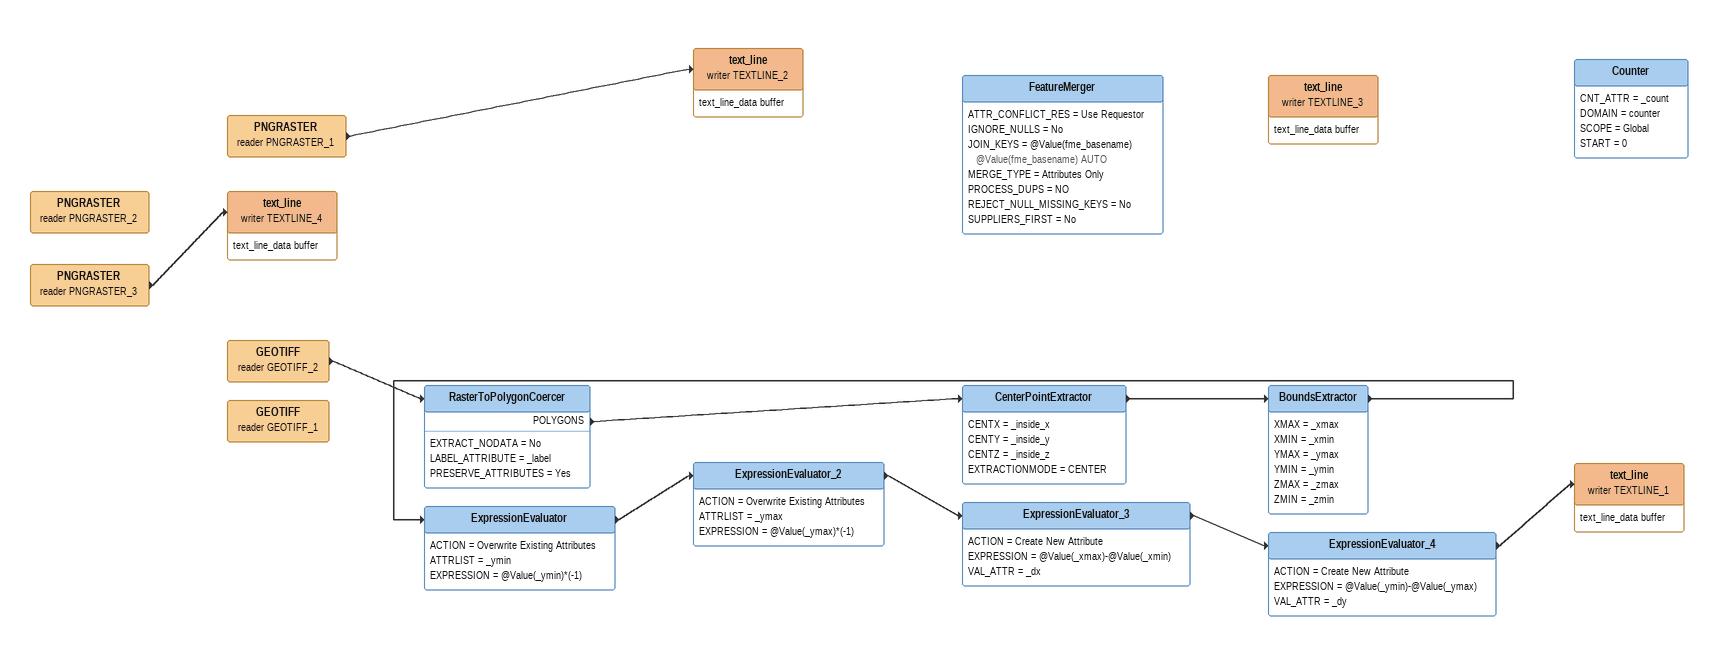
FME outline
PNGRASTER (reader PNGRASTER_2)
PNGRASTER (reader PNGRASTER_3)
    -> text_line (writer TEXTLINE_4)
text_line (writer TEXTLINE_4)
    attributes: text_line_data buffer
GEOTIFF (reader GEOTIFF_2)
    -> RasterToPolygonCoercer
RasterToPolygonCoercer
    EXTRACT_NODATA = No
    LABEL_ATTRIBUTE = _label
    PRESERVE_ATTRIBUTES = Yes
    POLYGONS -> CenterPointExtractor
CenterPointExtractor
    CENTX = _inside_x
    CENTY = _inside_y
    CENTZ = _inside_z
    EXTRACTIONMODE = CENTER
    -> BoundsExtractor
BoundsExtractor
    XMAX = _xmax
    XMIN = _xmin
    YMAX = _ymax
    YMIN = _ymin
    ZMAX = _zmax
    ZMIN = _zmin
    -> ExpressionEvaluator
ExpressionEvaluator
    ACTION = Overwrite Existing Attributes
    ATTRLIST = _ymin
    EXPRESSION = @Value(_ymin)*(-1)
    -> ExpressionEvaluator_2
ExpressionEvaluator_2
    ACTION = Overwrite Existing Attributes
    ATTRLIST = _ymax
    EXPRESSION = @Value(_ymax)*(-1)
    -> ExpressionEvaluator_3
ExpressionEvaluator_3
    ACTION = Create New Attribute
    EXPRESSION = @Value(_xmax)-@Value(_xmin)
    VAL_ATTR = _dx
    -> ExpressionEvaluator_4
ExpressionEvaluator_4
    ACTION = Create New Attribute
    EXPRESSION = @Value(_ymin)-@Value(_ymax)
    VAL_ATTR = _dy
    -> text_line (writer TEXTLINE_1)
text_line (writer TEXTLINE_1)
    attributes: text_line_data buffer
GEOTIFF (reader GEOTIFF_1)
PNGRASTER (reader PNGRASTER_1)
    -> text_line (writer TEXTLINE_2)
text_line (writer TEXTLINE_2)
    attributes: text_line_data buffer
FeatureMerger
    ATTR_CONFLICT_RES = Use Requestor
    IGNORE_NULLS = No
    JOIN_KEYS = @Value(fme_basename) @Value(fme_basename) AUTO
    MERGE_TYPE = Attributes Only
    PROCESS_DUPS = NO
    REJECT_NULL_MISSING_KEYS = No
    SUPPLIERS_FIRST = No
text_line (writer TEXTLINE_3)
    attributes: text_line_data buffer
Counter
    CNT_ATTR = _count
    DOMAIN = counter
    SCOPE = Global
    START = 0
